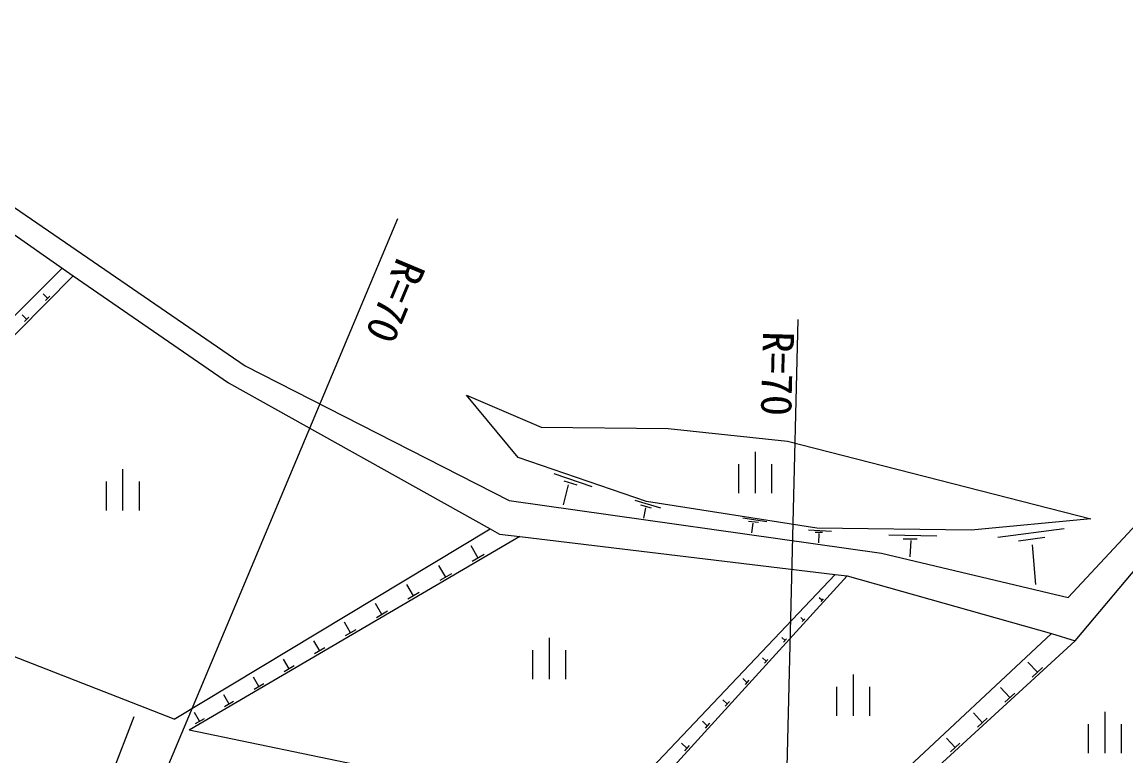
# Model space of a CAD drawing. Units: millimetres, scale not verified. Extents: x 40000 to 680000, y 20000 to 380000.
# Drawn here: x 201302 to 248120, y 284578 to 315733 of the extents above; entities that cross this region are included whole.
import ezdxf
from ezdxf.enums import TextEntityAlignment as Align

# ---------------------------------------------------------------- set-up
doc = ezdxf.new("R2010")
doc.units = ezdxf.units.MM
doc.header["$LTSCALE"] = 1000
doc.layers.add('M-BGD', color=7, linetype='Continuous', lineweight=25)
doc.styles.add('ＭＳ ゴシック', font='')
doc.styles.get('ＭＳ ゴシック').set_extended_font_data('MS Gothic')

msp = doc.modelspace()

# ---------------------------------------------------------------- linework, layer by layer
at = {"layer": 'M-BGD'}
for p, q in [((189523, 315733), (210758, 301141)), ((191604, 313235), (203468, 304964)), ((206014, 280622), (217239, 307397)), ((203468, 304964), (210050, 300413)), ((202382, 304009), (202198, 304191)), ((202473, 304101), (202291, 303917)), ((201496, 303114), (201307, 303301)), ((201590, 303208), (201403, 303019)), ((233500, 274329), (234222, 303107)), ((210758, 301141), (221958, 295423)), ((210050, 300413), (221162, 294217)), ((222345, 297250), (220152, 299894)), ((220152, 299894), (223313, 298540)), ((223313, 298540), (228698, 298475)), ((228698, 298475), (233764, 297941)), ((233764, 297941), (246631, 294649)), ((232406, 295738), (232406, 297488)), ((227786, 295383), (222345, 297250)), ((231706, 295738), (231706, 296963)), ((233106, 295738), (233106, 296963)), ((205579, 295003), (205579, 296753)), ((223861, 296565), (225466, 296021)), ((204879, 295003), (204879, 296228)), ((206279, 295003), (206279, 296228)), ((224460, 296085), (224248, 295240)), ((224282, 296259), (224825, 296089)), ((221958, 295423), (237750, 293190)), ((227285, 295440), (228385, 295118)), ((227531, 295232), (227986, 295105)), ((227739, 295105), (227659, 294672)), ((235009, 294254), (227786, 295383)), ((249168, 295050), (245671, 291309)), ((231875, 294685), (232883, 294527)), ((232107, 294544), (232537, 294498)), ((246631, 294649), (241555, 294157)), ((207747, 286134), (221162, 294217)), ((221162, 294217), (221550, 293996)), ((232291, 294461), (232240, 294045)), ((234654, 294184), (235627, 294120)), ((234943, 294074), (235244, 294074)), ((241555, 294157), (235009, 294254)), ((235096, 294023), (235075, 293632)), ((242688, 293868), (245506, 294231)), ((222409, 293894), (208392, 285675)), ((221550, 293996), (222409, 293894)), ((222409, 293894), (235784, 292282)), ((238061, 293959), (240096, 293921)), ((238678, 293793), (239267, 293790)), ((239001, 293728), (238958, 293029)), ((243567, 293715), (244675, 293859)), ((245972, 289463), (249511, 293695)), ((220647, 292977), (220345, 293491)), ((220904, 293128), (220390, 292826)), ((237750, 293190), (245671, 291309)), ((244149, 293543), (244283, 291852)), ((207747, 286134), (190284, 292975)), ((219270, 292170), (218978, 292667)), ((219519, 292316), (219021, 292024)), ((226048, 282010), (235784, 292282)), ((236298, 292218), (226801, 281806)), ((235784, 292282), (236298, 292218)), ((236298, 292218), (244968, 289770)), ((217910, 291372), (217627, 291853)), ((218150, 291513), (217669, 291231)), ((235223, 291188), (235116, 291286)), ((235272, 291242), (235174, 291134)), ((216565, 290584), (216292, 291049)), ((216798, 290720), (216333, 290447)), ((234451, 290342), (234327, 290455)), ((234508, 290403), (234395, 290280)), ((215237, 289805), (214974, 290254)), ((215462, 289937), (215012, 289673)), ((213925, 289035), (213671, 289469)), ((223670, 287844), (223670, 289594)), ((233664, 289479), (233524, 289607)), ((233728, 289549), (233600, 289409)), ((234990, 280466), (244968, 289770)), ((245972, 289463), (235983, 280315)), ((244968, 289770), (245972, 289463)), ((214142, 289163), (213708, 288908)), ((222970, 287844), (222970, 289069)), ((224370, 287844), (224370, 289069)), ((212628, 288275), (212383, 288693)), ((212838, 288398), (212419, 288152)), ((232862, 288600), (232705, 288743)), ((232934, 288678), (232791, 288521)), ((244365, 288128), (243966, 288563)), ((236561, 286284), (236561, 288034)), ((244583, 288327), (244147, 287928)), ((211347, 287524), (211111, 287927)), ((211549, 287642), (211146, 287406)), ((232045, 287703), (231871, 287863)), ((232125, 287791), (231966, 287616)), ((235861, 286284), (235861, 287509)), ((237261, 286284), (237261, 287509)), ((243192, 287053), (242803, 287478)), ((210082, 286782), (209854, 287170)), ((243405, 287248), (242980, 286858)), ((210276, 286895), (209888, 286668)), ((231212, 286790), (231020, 286965)), ((231300, 286886), (231125, 286694)), ((205113, 283796), (206058, 286247)), ((208831, 286048), (208612, 286421)), ((209018, 286158), (208644, 285939)), ((242030, 285988), (241650, 286403)), ((242237, 286178), (241822, 285798)), ((247235, 284699), (247235, 286449)), ((226048, 282010), (208392, 285675)), ((230363, 285860), (230154, 286051)), ((230459, 285964), (230268, 285755)), ((246535, 284699), (246535, 285924)), ((247935, 284699), (247935, 285924)), ((240877, 284933), (240507, 285338)), ((229498, 284911), (229271, 285119)), ((229602, 285025), (229394, 284797)), ((241080, 285118), (240675, 284748))]:
    msp.add_line(p, q, dxfattribs=at)
for points in [[(183281, 294000), (192957, 299559), (198374, 300655), (203009, 305284)], [(203468, 304964), (198775, 300221), (192961, 299001), (185063, 293899)]]:
    msp.add_lwpolyline(points, dxfattribs=at)

# ---------------------------------------------------------------- texts
at = {"layer": 'M-BGD', "style": 'ＭＳ ゴシック'}
for rotation, p in [(247.255, (216863, 305952)), (268.562, (232335, 302626))]:
    msp.add_text('R=70', height=1320, rotation=rotation, dxfattribs=at).set_placement(p, align=Align.BOTTOM_LEFT)

doc.saveas('drawing.dxf')
